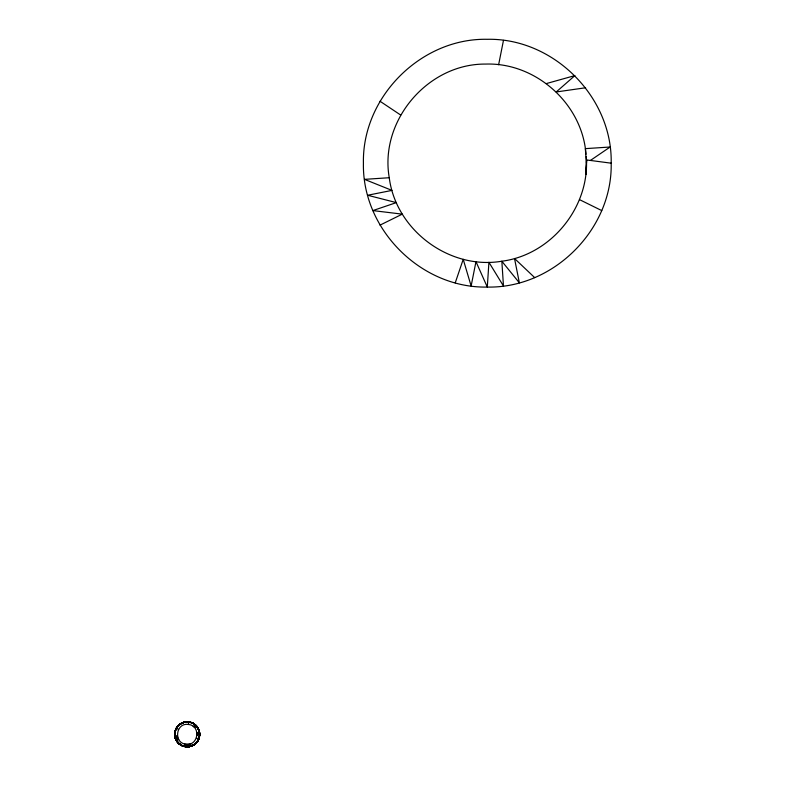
<?xml version="1.0" encoding="UTF-8"?>
<svg xmlns="http://www.w3.org/2000/svg" width="786" height="786" viewBox="0 0 786 786"><rect width="100%" height="100%" fill="white"/><g stroke="black" fill="none" stroke-linecap="round" stroke-linejoin="round"><path stroke-width="1.18" d="M586.238 156.561C590.424 206.394 551.546 254.802 501.841 261.227C449.602 270.109 395.928 230.298 389.257 177.724C379.265 120.779 427.869 63.499 485.679 64.079C535.973 62.34 582.465 104.076 585.983 154.292M586.621 159.951L585.776 174.512L586.621 159.951L611.184 163.183C612.579 229.404 553.521 288.462 487.3 287.067C421.09 288.462 362.022 229.404 363.417 163.183C362.022 96.963 421.09 37.905 487.3 39.3C553.521 37.905 612.579 96.963 611.184 163.183M188.335 724.466C201.098 725.35 198.691 746.189 186.066 744.155C173.313 743.271 175.71 722.432 188.335 724.466L188.817 722.029L187.206 721.921M498.629 64.717L503.472 40.361M177.4 735.765L174.924 735.932A12.438 12.409 -75 0 0 194.751 744.175A12.438 12.409 -75 0 0 191.961 722.815A12.438 12.409 -75 0 0 174.895 735.942L177.675 737.032L175.239 737.514A12.438 12.409 45 0 0 195.999 743.104A12.438 12.409 45 0 0 190.409 722.314A12.438 12.409 45 0 0 175.199 737.514L178.108 738.25L175.759 739.056A12.438 12.409 37.5 0 0 197.07 741.886A12.438 12.409 37.5 0 0 188.817 722A12.438 12.409 37.5 0 0 175.72 739.056A12.438 12.409 -90 0 0 197.05 741.886A12.438 12.409 -90 0 0 188.827 721.98A12.438 12.409 -90 0 0 175.73 739.066L178.697 739.41L176.477 740.51A12.438 12.409 -37.5 0 0 182.46 745.757L183.993 746.278L184.789 743.929L185.584 746.592L190.409 746.278L193.395 745.04M455.241 282.842L463.219 259.331L471.128 286.006L475.972 261.659L487.3 287.067L488.921 262.288L503.472 286.006L501.841 261.227L519.369 282.842L514.516 258.496L534.706 277.635M183.993 746.278L185.584 746.592A12.438 12.409 -30 0 0 198.691 729.555A12.438 12.409 -30 0 0 177.351 726.755L176.477 728.121L178.54 729.496M590.414 160.452L610.123 147.011L585.354 148.642L586.405 163.183M197.512 734.036L199.487 732.699L199.172 731.108A12.438 12.409 -22.5 0 0 197.031 726.775L194.093 727.188L195.96 725.547A12.438 12.409 75 0 1 190.418 746.327A12.438 12.409 75 0 1 175.209 731.088A12.438 12.409 75 0 1 195.979 725.527L193.11 726.352M380.011 225.13L402.285 214.146L372.849 210.589L396.36 202.611L367.642 195.252L391.988 190.399L364.478 179.355L389.257 177.724M546.349 83.571L574.9 75.584L556.233 91.962L585.59 87.767M579.488 199.615L601.752 210.589M196.421 737.956L198.652 739.056A12.438 12.409 52.5 0 1 193.395 745.04A12.438 12.409 60 0 1 174.787 734.301A12.438 12.409 60 0 1 193.405 723.552A12.438 12.409 60 0 1 193.425 745.089M380.011 101.247L400.663 115.031M197.522 734.311L197.139 733.986L197.05 735.441L197.139 733.986L199.595 734.311L199.487 732.699L197.011 732.857L197.109 734.311L199.595 734.311A12.438 12.409 82.5 0 1 181.478 745.344A12.438 12.409 22.5 0 1 180.053 724.142A12.438 12.409 22.5 0 1 199.526 732.69A12.438 12.409 82.5 0 0 180.082 724.122A12.438 12.409 82.5 0 0 181.478 745.344A12.438 12.409 22.5 0 0 199.644 734.311A12.438 12.409 -7.5 0 0 180.986 723.562A12.438 12.409 -7.5 0 0 180.976 745.059A12.438 12.409 -7.5 0 0 199.644 734.311M191.941 745.757L189.927 743.841L190.409 746.278L188.66 744.116L188.817 746.592L187.363 744.224L187.206 746.7L186.066 744.155L185.584 746.592A12.438 12.409 -30 0 1 177.351 726.755M194.712 744.214A12.438 12.409 -67.5 0 0 191.941 722.855A12.438 12.409 -67.5 0 0 174.856 735.961A12.438 12.409 -67.5 0 0 194.712 744.214M191.902 745.826A12.438 12.409 -52.5 0 0 194.741 724.476A12.438 12.409 -52.5 0 0 174.856 732.719A12.438 12.409 -52.5 0 0 191.902 745.826"/></g></svg>
